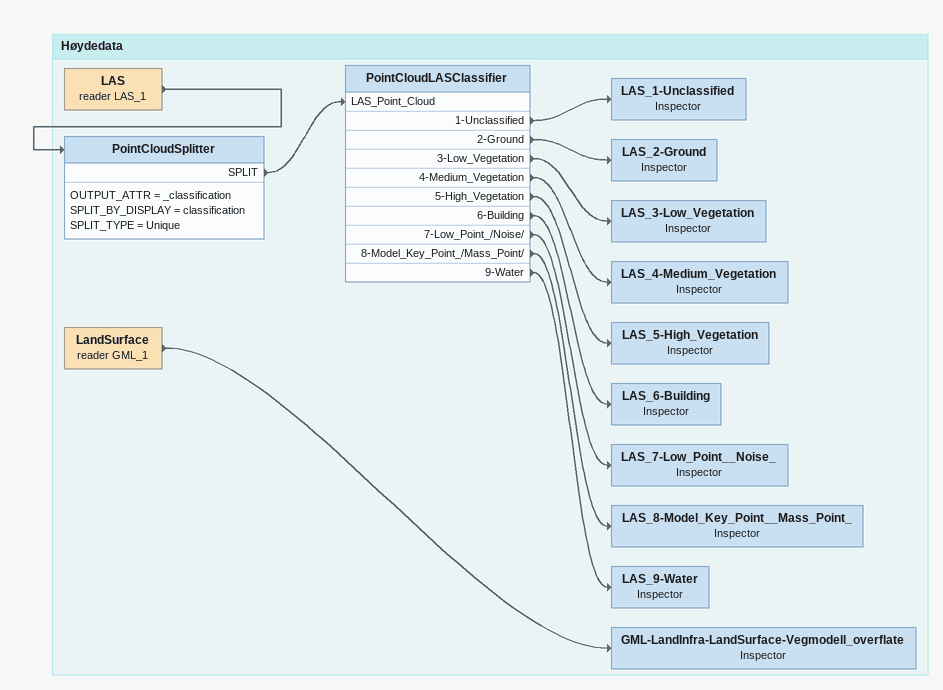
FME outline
Bookmark: Høydedata
LAS (reader LAS_1)
    -> PointCloudSplitter
PointCloudSplitter
    OUTPUT_ATTR = _classification
    SPLIT_BY_DISPLAY = classification
    SPLIT_TYPE = Unique
    SPLIT -> PointCloudLASClassifier [LAS_Point_Cloud]
PointCloudLASClassifier
    1-Unclassified -> LAS_1-Unclassified
    2-Ground -> LAS_2-Ground
    3-Low_Vegetation -> LAS_3-Low_Vegetation
    4-Medium_Vegetation -> LAS_4-Medium_Vegetation
    5-High_Vegetation -> LAS_5-High_Vegetation
    6-Building -> LAS_6-Building
    7-Low_Point_/Noise/ -> LAS_7-Low_Point__Noise_
    8-Model_Key_Point_/Mass_Point/ -> LAS_8-Model_Key_Point__Mass_Point_
    9-Water -> LAS_9-Water
LAS_1-Unclassified: Inspector
LAS_2-Ground: Inspector
LAS_3-Low_Vegetation: Inspector
LAS_4-Medium_Vegetation: Inspector
LAS_5-High_Vegetation: Inspector
LAS_6-Building: Inspector
LAS_7-Low_Point__Noise_: Inspector
LAS_8-Model_Key_Point__Mass_Point_: Inspector
LAS_9-Water: Inspector
LandSurface (reader GML_1)
    -> GML-LandInfra-LandSurface-Vegmodell_overflate
GML-LandInfra-LandSurface-Vegmodell_overflate: Inspector
